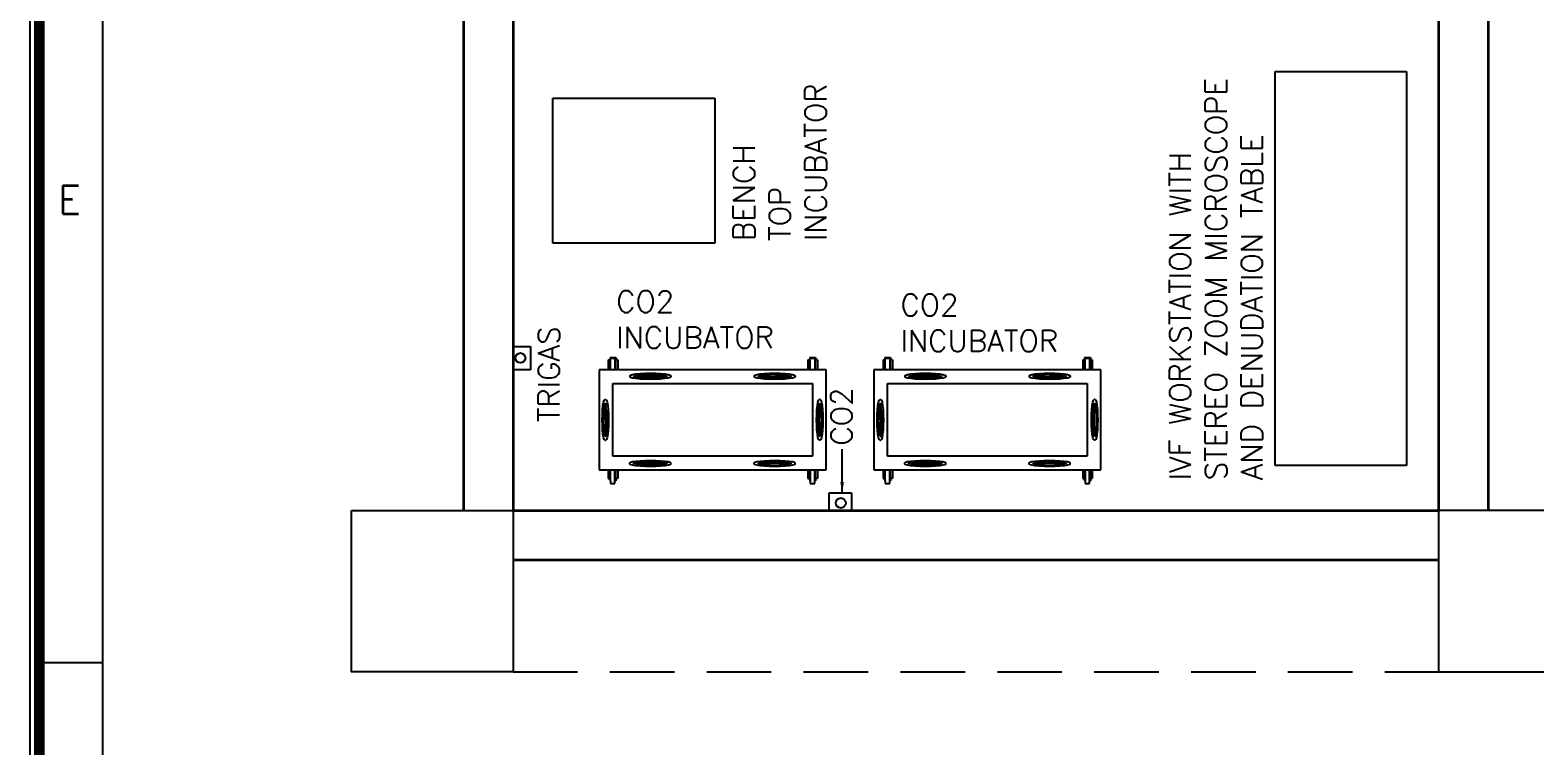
# Model space of a CAD drawing. Extents: x 3485972 to 3601240, y -625657 to -591207.
# Drawn here: x 3485972 to 3492963, y -613114 to -609789 of the extents above; entities that cross this region are included whole.
import ezdxf
from ezdxf.enums import TextEntityAlignment as Align

# ---------------------------------------------------------------- set-up
doc = ezdxf.new("R2010")
doc.units = 0
doc.header["$LTSCALE"] = 6
doc.header["$MEASUREMENT"] = 0
doc.linetypes.add('HIDDEN', pattern=[0.375, 0.25, -0.125])
doc.layers.get('0').update_dxf_attribs({"linetype": 'CONTINUOUS'})
doc.layers.add('AREA', color=193, linetype='CONTINUOUS', plot=False)
for name, color, linetype in [('Chajja', 7, 'CONTINUOUS'), ('COL', 5, 'CONTINUOUS'), ('equipment desc', 211, 'CONTINUOUS'), ('TITLE', 7, 'CONTINUOUS')]:
    doc.layers.add(name, color=color, linetype=linetype)
for name, color, linetype, lineweight in [('medical equipment', 171, 'CONTINUOUS', 25), ('WALL', 8, 'CONTINUOUS', 35), ('WIN', 151, 'CONTINUOUS', 9)]:
    doc.layers.add(name, color=color, linetype=linetype, lineweight=lineweight)
doc.styles.add('ARIAL', font='arial.ttf')
doc.styles.add('ROMANS', font='romans.shx')
doc.styles.get("Standard").update_dxf_attribs({"font": 'SIMPLEX'})
doc.dimstyles.new('TEXT', dxfattribs={"dimscale": 0, "dimtxt": 500, "dimasz": 100, "dimexe": 75, "dimexo": 100, "dimgap": 50, "dimtad": 0, "dimdec": 0, "dimzin": 0, "dimdsep": 46, "dimtxsty": 'ARIAL', "dimblk": 'OBLIQUE', "dimcen": 0.09, "dimdle": 100, "dimclrd": 256, "dimclre": 256, "dimclrt": 6, "dimadec": 0, "dimazin": 0, "dimtfac": 1, "dimtdec": 0, "dimtofl": 0, "dimtmove": 2, "dimatfit": 3, "dimfxl": 1, "dimfrac": 2, "dimtolj": 1, "dimtzin": 0, "dimarcsym": 0})

# ---------------------------------------------------------------- blocks, each defined once
blk = doc.blocks.new('A$C66962185')
at = {"layer": 'TITLE'}
blk.add_line((2.142, -141176.034), (2.142, -140930.66), dxfattribs=at)
at = {"layer": 'TITLE', "color": 0}
blk.add_line((0, -141084.592), (2.142, -141084.592), dxfattribs=at)
at = {"layer": 'TITLE', "color": 7, "const_width": 0.355}
blk.add_lwpolyline([(363, -140928.365), (363, -141178.329), (0, -141178.329), (0, -140928.365)], close=True, dxfattribs=at)
at = {"layer": 'TITLE', "color": 0, "style": 'ROMANS'}
blk.add_text('E', height=0.952, dxfattribs=at).set_placement((1.019, -141068.945), align=Align.MIDDLE)
blk = doc.blocks.new('_Oblique')
at = {"color": 0, "linetype": 'ByBlock', "lineweight": -2}
blk.add_line((-0.5, -0.5), (0.5, 0.5), dxfattribs=at)

msp = doc.modelspace()

# ---------------------------------------------------------------- linework, layer by layer
at = {"layer": 'AREA'}
for points in [[(3485972.3, -591208), (3535959.9, -591207.2), (3535959.9, -625655.9), (3485972.3, -625656.7)], [(3486015.1, -591250.8), (3535917.2, -591249.9), (3535917.2, -625613.1), (3486015.1, -625613.9)]]:
    msp.add_lwpolyline(points, close=True, dxfattribs=at)
at = {"layer": 'Chajja', "linetype": 'HIDDEN', "ltscale": 200}
msp.add_line((3488215.7, -612770), (3510915.7, -612770), dxfattribs=at)
at = {"layer": 'COL'}
for points in [[(3487465.7, -612020), (3488215.7, -612020), (3488215.7, -612770), (3487465.7, -612770)], [(3492515.7, -612770), (3493265.7, -612770), (3493265.7, -612020), (3492515.7, -612020)]]:
    msp.add_lwpolyline(points, close=True, dxfattribs=at)
at = {"layer": 'medical equipment'}
for p, q in [((3491756.7, -609981.2), (3492366.7, -609981.2)), ((3491756.7, -611811.2), (3491756.7, -609981.2)), ((3492366.7, -609981.2), (3492366.7, -611811.2)), ((3488400.5, -610104.5), (3489153, -610104.5)), ((3488400.5, -610779.2), (3488400.5, -610104.5)), ((3489153, -610104.5), (3489153, -610779.2)), ((3489153, -610779.2), (3488400.5, -610779.2)), ((3488657.6, -611321.2), (3488666.5, -611321.2)), ((3488657.6, -611321.2), (3488657.6, -611367.6)), ((3488666.5, -611309.9), (3488693, -611309.9)), ((3488666.5, -611309.9), (3488666.5, -611321.2)), ((3488666.5, -611321.2), (3488666.5, -611367.6)), ((3488689.2, -611314.9), (3488668.1, -611314.9)), ((3488668.1, -611367.6), (3488668.1, -611314.9)), ((3488689.2, -611314.9), (3488689.2, -611367.6)), ((3488693, -611309.9), (3488693, -611321.2)), ((3488701.9, -611321.2), (3488693, -611321.2)), ((3488693, -611367.6), (3488693, -611321.2)), ((3488701.9, -611321.2), (3488701.9, -611367.6)), ((3489585.5, -611321.2), (3489594.4, -611321.2)), ((3489585.5, -611321.2), (3489585.5, -611367.6)), ((3489594.4, -611309.9), (3489620.9, -611309.9)), ((3489594.4, -611309.9), (3489594.4, -611321.2)), ((3489594.4, -611321.2), (3489594.4, -611367.6)), ((3489617.1, -611314.9), (3489596.1, -611314.9)), ((3489596.1, -611367.6), (3489596.1, -611314.9)), ((3489617.1, -611314.9), (3489617.1, -611367.6)), ((3489620.9, -611309.9), (3489620.9, -611321.2)), ((3489629.8, -611321.2), (3489620.9, -611321.2)), ((3489620.9, -611367.6), (3489620.9, -611321.2)), ((3489629.8, -611321.2), (3489629.8, -611367.6)), ((3489934.5, -611321.2), (3489943.3, -611321.2)), ((3489934.5, -611321.2), (3489934.5, -611367.6)), ((3489943.3, -611309.9), (3489969.9, -611309.9)), ((3489943.3, -611309.9), (3489943.3, -611321.2)), ((3489943.3, -611321.2), (3489943.3, -611367.6)), ((3489966.1, -611314.9), (3489945, -611314.9)), ((3489945, -611367.6), (3489945, -611314.9)), ((3489966.1, -611314.9), (3489966.1, -611367.6)), ((3489969.9, -611309.9), (3489969.9, -611321.2)), ((3489978.7, -611321.2), (3489969.9, -611321.2)), ((3489969.9, -611367.6), (3489969.9, -611321.2)), ((3489978.7, -611321.2), (3489978.7, -611367.6)), ((3490862.4, -611321.2), (3490871.2, -611321.2)), ((3490862.4, -611321.2), (3490862.4, -611367.6)), ((3490871.2, -611309.9), (3490897.8, -611309.9)), ((3490871.2, -611309.9), (3490871.2, -611321.2)), ((3490871.2, -611321.2), (3490871.2, -611367.6)), ((3490894, -611314.9), (3490872.9, -611314.9)), ((3490872.9, -611367.6), (3490872.9, -611314.9)), ((3490894, -611314.9), (3490894, -611367.6)), ((3490897.8, -611309.9), (3490897.8, -611321.2)), ((3490906.7, -611321.2), (3490897.8, -611321.2)), ((3490897.8, -611367.6), (3490897.8, -611321.2)), ((3490906.7, -611321.2), (3490906.7, -611367.6)), ((3488615.4, -611367.6), (3488615.4, -611831.6)), ((3488657.6, -611367.6), (3488615.4, -611367.6)), ((3488666.5, -611367.6), (3488657.6, -611367.6)), ((3488668.1, -611367.6), (3488666.5, -611367.6)), ((3488689.2, -611367.6), (3488668.1, -611367.6)), ((3488693, -611367.6), (3488689.2, -611367.6)), ((3488701.9, -611367.6), (3488693, -611367.6)), ((3489585.5, -611367.6), (3488701.9, -611367.6)), ((3488758.6, -611394.3), (3488761.9, -611391.2)), ((3488761.9, -611391.2), (3488771.3, -611388.4)), ((3488771.3, -611388.4), (3488786.4, -611385.9)), ((3488786.4, -611385.9), (3488806.1, -611384)), ((3488814.1, -611391), (3488797.8, -611392.5)), ((3488806.1, -611384), (3488829.1, -611382.8)), ((3488833.2, -611390), (3488814.1, -611391)), ((3488829.1, -611382.8), (3488853.7, -611382.4)), ((3488853.7, -611389.6), (3488833.2, -611390)), ((3488853.7, -611382.4), (3488878.3, -611382.8)), ((3488874.1, -611390), (3488853.7, -611389.6)), ((3488874.1, -611390), (3488893.2, -611391)), ((3488878.3, -611382.8), (3488901.2, -611384)), ((3488893.2, -611391), (3488909.6, -611392.5)), ((3488901.2, -611384), (3488920.9, -611385.9)), ((3488920.9, -611385.9), (3488936, -611388.4)), ((3488936, -611388.4), (3488945.5, -611391.2)), ((3488945.5, -611391.2), (3488948.7, -611394.3)), ((3489336.6, -611394.3), (3489339.8, -611391.2)), ((3489339.8, -611391.2), (3489349.3, -611388.4)), ((3489349.3, -611388.4), (3489364.4, -611385.9)), ((3489364.4, -611385.9), (3489384.1, -611384)), ((3489392.1, -611391), (3489375.7, -611392.5)), ((3489384.1, -611384), (3489407, -611382.8)), ((3489411.2, -611390), (3489392.1, -611391)), ((3489407, -611382.8), (3489431.6, -611382.4)), ((3489431.6, -611389.6), (3489411.2, -611390)), ((3489431.6, -611382.4), (3489456.2, -611382.8)), ((3489452.1, -611390), (3489431.6, -611389.6)), ((3489471.2, -611391), (3489452.1, -611390)), ((3489456.2, -611382.8), (3489479.2, -611384)), ((3489487.5, -611392.5), (3489471.2, -611391)), ((3489479.2, -611384), (3489498.9, -611385.9)), ((3489498.9, -611385.9), (3489514, -611388.4)), ((3489514, -611388.4), (3489523.4, -611391.2)), ((3489523.4, -611391.2), (3489526.7, -611394.3)), ((3489594.4, -611367.6), (3489585.5, -611367.6)), ((3489596.1, -611367.6), (3489594.4, -611367.6)), ((3489617.1, -611367.6), (3489596.1, -611367.6)), ((3489620.9, -611367.6), (3489617.1, -611367.6)), ((3489629.8, -611367.6), (3489620.9, -611367.6)), ((3489669.9, -611367.6), (3489629.8, -611367.6)), ((3489669.9, -611831.6), (3489669.9, -611367.6)), ((3489892.3, -611367.6), (3489892.3, -611831.6)), ((3489934.5, -611367.6), (3489892.3, -611367.6)), ((3489943.3, -611367.6), (3489934.5, -611367.6)), ((3489945, -611367.6), (3489943.3, -611367.6)), ((3489966.1, -611367.6), (3489945, -611367.6)), ((3489969.9, -611367.6), (3489966.1, -611367.6)), ((3489978.7, -611367.6), (3489969.9, -611367.6)), ((3490862.4, -611367.6), (3489978.7, -611367.6)), ((3490035.5, -611394.3), (3490038.7, -611391.2)), ((3490038.7, -611391.2), (3490048.2, -611388.4)), ((3490048.2, -611388.4), (3490063.3, -611385.9)), ((3490063.3, -611385.9), (3490083, -611384)), ((3490091, -611391), (3490074.6, -611392.5)), ((3490083, -611384), (3490105.9, -611382.8)), ((3490110.1, -611390), (3490091, -611391)), ((3490105.9, -611382.8), (3490130.5, -611382.4)), ((3490130.5, -611389.6), (3490110.1, -611390)), ((3490130.5, -611382.4), (3490155.2, -611382.8)), ((3490151, -611390), (3490130.5, -611389.6)), ((3490151, -611390), (3490170.1, -611391)), ((3490155.2, -611382.8), (3490178.1, -611384)), ((3490170.1, -611391), (3490186.5, -611392.5)), ((3490178.1, -611384), (3490197.8, -611385.9)), ((3490197.8, -611385.9), (3490212.9, -611388.4)), ((3490212.9, -611388.4), (3490222.3, -611391.2)), ((3490222.3, -611391.2), (3490225.6, -611394.3)), ((3490613.4, -611394.3), (3490616.7, -611391.2)), ((3490616.7, -611391.2), (3490626.1, -611388.4)), ((3490626.1, -611388.4), (3490641.2, -611385.9)), ((3490641.2, -611385.9), (3490660.9, -611384)), ((3490668.9, -611391), (3490652.6, -611392.5)), ((3490660.9, -611384), (3490683.9, -611382.8)), ((3490688, -611390), (3490668.9, -611391)), ((3490683.9, -611382.8), (3490708.5, -611382.4)), ((3490708.5, -611389.6), (3490688, -611390)), ((3490708.5, -611382.4), (3490733.1, -611382.8)), ((3490728.9, -611390), (3490708.5, -611389.6)), ((3490748, -611391), (3490728.9, -611390)), ((3490733.1, -611382.8), (3490756, -611384)), ((3490764.4, -611392.5), (3490748, -611391)), ((3490756, -611384), (3490775.7, -611385.9)), ((3490775.7, -611385.9), (3490790.8, -611388.4)), ((3490790.8, -611388.4), (3490800.3, -611391.2)), ((3490800.3, -611391.2), (3490803.5, -611394.3)), ((3490871.2, -611367.6), (3490862.4, -611367.6)), ((3490872.9, -611367.6), (3490871.2, -611367.6)), ((3490894, -611367.6), (3490872.9, -611367.6)), ((3490897.8, -611367.6), (3490894, -611367.6)), ((3490906.7, -611367.6), (3490897.8, -611367.6)), ((3490946.7, -611367.6), (3490906.7, -611367.6)), ((3490946.7, -611831.6), (3490946.7, -611367.6)), ((3488678.7, -611768.3), (3488678.7, -611430.9)), ((3488678.7, -611430.9), (3489606.6, -611430.9)), ((3488758.6, -611394.3), (3488758.6, -611399.5)), ((3488761.9, -611402.6), (3488758.6, -611399.5)), ((3488771.3, -611405.5), (3488761.9, -611402.6)), ((3488786.4, -611407.9), (3488771.3, -611405.5)), ((3488777.3, -611397), (3488774.6, -611399.5)), ((3488777.3, -611397), (3488777.5, -611396.9)), ((3488777.5, -611396.9), (3488785.2, -611394.6)), ((3488777.5, -611396.9), (3488785.2, -611399.2)), ((3488785.2, -611394.6), (3488787, -611394.3)), ((3488797.8, -611401.3), (3488785.2, -611399.2)), ((3488806.1, -611409.8), (3488786.4, -611407.9)), ((3488787, -611394.3), (3488797.8, -611392.5)), ((3488797.8, -611396.1), (3488787, -611394.3)), ((3488814.1, -611397.6), (3488797.8, -611396.1)), ((3488814.1, -611402.9), (3488797.8, -611401.3)), ((3488829.1, -611411), (3488806.1, -611409.8)), ((3488833.2, -611398.6), (3488814.1, -611397.6)), ((3488833.2, -611403.8), (3488814.1, -611402.9)), ((3488853.7, -611411.4), (3488829.1, -611411)), ((3488853.7, -611399), (3488833.2, -611398.6)), ((3488853.7, -611404.2), (3488833.2, -611403.8)), ((3488874.1, -611398.6), (3488853.7, -611399)), ((3488874.1, -611403.8), (3488853.7, -611404.2)), ((3488878.3, -611411), (3488853.7, -611411.4)), ((3488893.2, -611397.6), (3488874.1, -611398.6)), ((3488893.2, -611402.9), (3488874.1, -611403.8)), ((3488901.2, -611409.8), (3488878.3, -611411)), ((3488909.6, -611396.1), (3488893.2, -611397.6)), ((3488909.6, -611401.3), (3488893.2, -611402.9)), ((3488920.9, -611407.9), (3488901.2, -611409.8)), ((3488920.4, -611394.3), (3488909.6, -611392.5)), ((3488909.6, -611396.1), (3488920.4, -611394.3)), ((3488909.6, -611401.3), (3488922.2, -611399.2)), ((3488922.2, -611394.6), (3488920.4, -611394.3)), ((3488936, -611405.5), (3488920.9, -611407.9)), ((3488922.2, -611394.6), (3488929.9, -611396.9)), ((3488922.2, -611399.2), (3488929.9, -611396.9)), ((3488929.9, -611396.9), (3488930.1, -611397)), ((3488932.8, -611399.5), (3488930.1, -611397)), ((3488945.5, -611402.6), (3488936, -611405.5)), ((3488948.7, -611399.5), (3488945.5, -611402.6)), ((3488948.7, -611394.3), (3488948.7, -611399.5)), ((3489336.6, -611394.3), (3489336.6, -611399.5)), ((3489339.8, -611402.6), (3489336.6, -611399.5)), ((3489349.3, -611405.5), (3489339.8, -611402.6)), ((3489364.4, -611407.9), (3489349.3, -611405.5)), ((3489355.2, -611397), (3489352.5, -611399.5)), ((3489355.4, -611396.9), (3489355.2, -611397)), ((3489363.1, -611394.6), (3489355.4, -611396.9)), ((3489363.1, -611399.2), (3489355.4, -611396.9)), ((3489364.9, -611394.3), (3489363.1, -611394.6)), ((3489363.1, -611399.2), (3489375.7, -611401.3)), ((3489384.1, -611409.8), (3489364.4, -611407.9)), ((3489375.7, -611392.5), (3489364.9, -611394.3)), ((3489364.9, -611394.3), (3489375.7, -611396.1)), ((3489375.7, -611396.1), (3489392.1, -611397.6)), ((3489375.7, -611401.3), (3489392.1, -611402.9)), ((3489407, -611411), (3489384.1, -611409.8)), ((3489392.1, -611397.6), (3489411.2, -611398.6)), ((3489392.1, -611402.9), (3489411.2, -611403.8)), ((3489431.6, -611411.4), (3489407, -611411)), ((3489411.2, -611398.6), (3489431.6, -611399)), ((3489411.2, -611403.8), (3489431.6, -611404.2)), ((3489452.1, -611398.6), (3489431.6, -611399)), ((3489452.1, -611403.8), (3489431.6, -611404.2)), ((3489456.2, -611411), (3489431.6, -611411.4)), ((3489471.2, -611397.6), (3489452.1, -611398.6)), ((3489471.2, -611402.9), (3489452.1, -611403.8)), ((3489479.2, -611409.8), (3489456.2, -611411)), ((3489471.2, -611397.6), (3489487.5, -611396.1)), ((3489471.2, -611402.9), (3489487.5, -611401.3)), ((3489498.9, -611407.9), (3489479.2, -611409.8)), ((3489487.5, -611392.5), (3489498.3, -611394.3)), ((3489498.3, -611394.3), (3489487.5, -611396.1)), ((3489500.1, -611399.2), (3489487.5, -611401.3)), ((3489498.3, -611394.3), (3489500.1, -611394.6)), ((3489514, -611405.5), (3489498.9, -611407.9)), ((3489500.1, -611394.6), (3489507.8, -611396.9)), ((3489500.1, -611399.2), (3489507.8, -611396.9)), ((3489507.8, -611396.9), (3489508, -611397)), ((3489510.7, -611399.5), (3489508, -611397)), ((3489523.4, -611402.6), (3489514, -611405.5)), ((3489526.7, -611399.5), (3489523.4, -611402.6)), ((3489526.7, -611394.3), (3489526.7, -611399.5)), ((3489606.6, -611430.9), (3489606.6, -611768.3)), ((3489955.5, -611768.3), (3489955.5, -611430.9)), ((3489955.5, -611430.9), (3490883.5, -611430.9)), ((3490035.5, -611394.3), (3490035.5, -611399.5)), ((3490038.7, -611402.6), (3490035.5, -611399.5)), ((3490048.2, -611405.5), (3490038.7, -611402.6)), ((3490063.3, -611407.9), (3490048.2, -611405.5)), ((3490054.1, -611397), (3490051.4, -611399.5)), ((3490054.1, -611397), (3490054.3, -611396.9)), ((3490054.3, -611396.9), (3490062, -611394.6)), ((3490054.3, -611396.9), (3490062, -611399.2)), ((3490062, -611394.6), (3490063.8, -611394.3)), ((3490074.6, -611401.3), (3490062, -611399.2)), ((3490083, -611409.8), (3490063.3, -611407.9)), ((3490063.8, -611394.3), (3490074.6, -611392.5)), ((3490074.6, -611396.1), (3490063.8, -611394.3)), ((3490091, -611397.6), (3490074.6, -611396.1)), ((3490091, -611402.9), (3490074.6, -611401.3)), ((3490105.9, -611411), (3490083, -611409.8)), ((3490110.1, -611398.6), (3490091, -611397.6)), ((3490110.1, -611403.8), (3490091, -611402.9)), ((3490130.5, -611411.4), (3490105.9, -611411)), ((3490130.5, -611399), (3490110.1, -611398.6)), ((3490130.5, -611404.2), (3490110.1, -611403.8)), ((3490151, -611398.6), (3490130.5, -611399)), ((3490151, -611403.8), (3490130.5, -611404.2)), ((3490155.2, -611411), (3490130.5, -611411.4)), ((3490170.1, -611397.6), (3490151, -611398.6)), ((3490170.1, -611402.9), (3490151, -611403.8)), ((3490178.1, -611409.8), (3490155.2, -611411)), ((3490186.5, -611396.1), (3490170.1, -611397.6)), ((3490186.5, -611401.3), (3490170.1, -611402.9)), ((3490197.8, -611407.9), (3490178.1, -611409.8)), ((3490197.2, -611394.3), (3490186.5, -611392.5)), ((3490186.5, -611396.1), (3490197.2, -611394.3)), ((3490186.5, -611401.3), (3490199, -611399.2)), ((3490199, -611394.6), (3490197.2, -611394.3)), ((3490212.9, -611405.5), (3490197.8, -611407.9)), ((3490199, -611394.6), (3490206.7, -611396.9)), ((3490199, -611399.2), (3490206.7, -611396.9)), ((3490206.7, -611396.9), (3490206.9, -611397)), ((3490209.6, -611399.5), (3490206.9, -611397)), ((3490222.3, -611402.6), (3490212.9, -611405.5)), ((3490225.6, -611399.5), (3490222.3, -611402.6)), ((3490225.6, -611394.3), (3490225.6, -611399.5)), ((3490613.4, -611394.3), (3490613.4, -611399.5)), ((3490616.7, -611402.6), (3490613.4, -611399.5)), ((3490626.1, -611405.5), (3490616.7, -611402.6)), ((3490641.2, -611407.9), (3490626.1, -611405.5)), ((3490632.1, -611397), (3490629.4, -611399.5)), ((3490632.3, -611396.9), (3490632.1, -611397)), ((3490640, -611394.6), (3490632.3, -611396.9)), ((3490640, -611399.2), (3490632.3, -611396.9)), ((3490641.8, -611394.3), (3490640, -611394.6)), ((3490640, -611399.2), (3490652.6, -611401.3)), ((3490660.9, -611409.8), (3490641.2, -611407.9)), ((3490652.6, -611392.5), (3490641.8, -611394.3)), ((3490641.8, -611394.3), (3490652.6, -611396.1)), ((3490652.6, -611396.1), (3490668.9, -611397.6)), ((3490652.6, -611401.3), (3490668.9, -611402.9)), ((3490683.9, -611411), (3490660.9, -611409.8)), ((3490668.9, -611397.6), (3490688, -611398.6)), ((3490668.9, -611402.9), (3490688, -611403.8)), ((3490708.5, -611411.4), (3490683.9, -611411)), ((3490688, -611398.6), (3490708.5, -611399)), ((3490688, -611403.8), (3490708.5, -611404.2)), ((3490728.9, -611398.6), (3490708.5, -611399)), ((3490728.9, -611403.8), (3490708.5, -611404.2)), ((3490733.1, -611411), (3490708.5, -611411.4)), ((3490748, -611397.6), (3490728.9, -611398.6)), ((3490748, -611402.9), (3490728.9, -611403.8)), ((3490756, -611409.8), (3490733.1, -611411)), ((3490748, -611397.6), (3490764.4, -611396.1)), ((3490748, -611402.9), (3490764.4, -611401.3)), ((3490775.7, -611407.9), (3490756, -611409.8)), ((3490764.4, -611392.5), (3490775.2, -611394.3)), ((3490775.2, -611394.3), (3490764.4, -611396.1)), ((3490777, -611399.2), (3490764.4, -611401.3)), ((3490775.2, -611394.3), (3490777, -611394.6)), ((3490790.8, -611405.5), (3490775.7, -611407.9)), ((3490777, -611394.6), (3490784.7, -611396.9)), ((3490777, -611399.2), (3490784.7, -611396.9)), ((3490784.7, -611396.9), (3490784.9, -611397)), ((3490787.6, -611399.5), (3490784.9, -611397)), ((3490800.3, -611402.6), (3490790.8, -611405.5)), ((3490803.5, -611399.5), (3490800.3, -611402.6)), ((3490803.5, -611394.3), (3490803.5, -611399.5)), ((3490883.5, -611430.9), (3490883.5, -611768.3)), ((3488633.7, -611532.3), (3488636.2, -611517.3)), ((3488636.2, -611517.3), (3488639, -611507.8)), ((3488639, -611507.8), (3488642.1, -611504.6)), ((3488642.1, -611504.6), (3488647.3, -611504.6)), ((3488642.1, -611532.9), (3488642.4, -611531.1)), ((3488642.4, -611531.1), (3488644.7, -611523.4)), ((3488644.7, -611523.4), (3488644.8, -611523.2)), ((3488644.7, -611523.4), (3488647.1, -611531.1)), ((3488644.8, -611523.2), (3488647.3, -611520.5)), ((3488649.1, -611543.7), (3488647.1, -611531.1)), ((3488647.3, -611504.6), (3488650.4, -611507.8)), ((3488650.4, -611507.8), (3488653.3, -611517.3)), ((3488653.3, -611517.3), (3488655.7, -611532.3)), ((3489629.6, -611532.3), (3489632, -611517.3)), ((3489632, -611517.3), (3489634.9, -611507.8)), ((3489634.9, -611507.8), (3489638, -611504.6)), ((3489636.2, -611543.7), (3489638.2, -611531.1)), ((3489643.2, -611504.6), (3489638, -611504.6)), ((3489638, -611520.5), (3489640.5, -611523.2)), ((3489638.2, -611531.1), (3489640.6, -611523.4)), ((3489640.5, -611523.2), (3489640.6, -611523.4)), ((3489640.6, -611523.4), (3489642.9, -611531.1)), ((3489642.9, -611531.1), (3489643.2, -611532.9)), ((3489643.2, -611504.6), (3489646.2, -611507.8)), ((3489646.2, -611507.8), (3489649.1, -611517.3)), ((3489649.1, -611517.3), (3489651.6, -611532.3)), ((3489910.6, -611532.3), (3489913, -611517.3)), ((3489913, -611517.3), (3489915.9, -611507.8)), ((3489915.9, -611507.8), (3489919, -611504.6)), ((3489919, -611504.6), (3489924.2, -611504.6)), ((3489919, -611532.9), (3489919.3, -611531.1)), ((3489919.3, -611531.1), (3489921.6, -611523.4)), ((3489921.6, -611523.2), (3489924.2, -611520.5)), ((3489921.6, -611523.4), (3489921.6, -611523.2)), ((3489921.6, -611523.4), (3489923.9, -611531.1)), ((3489926, -611543.7), (3489923.9, -611531.1)), ((3489924.2, -611504.6), (3489927.3, -611507.8)), ((3489927.3, -611507.8), (3489930.1, -611517.3)), ((3489930.1, -611517.3), (3489932.6, -611532.3)), ((3490906.4, -611532.3), (3490908.9, -611517.3)), ((3490908.9, -611517.3), (3490911.7, -611507.8)), ((3490911.7, -611507.8), (3490914.8, -611504.6)), ((3490913, -611543.7), (3490915.1, -611531.1)), ((3490920, -611504.6), (3490914.8, -611504.6)), ((3490914.8, -611520.5), (3490917.4, -611523.2)), ((3490915.1, -611531.1), (3490917.4, -611523.4)), ((3490917.4, -611523.2), (3490917.4, -611523.4)), ((3490917.4, -611523.4), (3490919.7, -611531.1)), ((3490919.7, -611531.1), (3490920, -611532.9)), ((3490920, -611504.6), (3490923.1, -611507.8)), ((3490923.1, -611507.8), (3490926, -611517.3)), ((3490926, -611517.3), (3490928.4, -611532.3)), ((3488630.3, -611599.6), (3488630.7, -611575)), ((3488630.7, -611624.2), (3488630.3, -611599.6)), ((3488630.7, -611575), (3488631.8, -611552)), ((3488631.8, -611552), (3488633.7, -611532.3)), ((3488637.8, -611579.1), (3488637.5, -611599.6)), ((3488637.8, -611620.1), (3488637.5, -611599.6)), ((3488638.8, -611560), (3488637.8, -611579.1)), ((3488638.8, -611560), (3488640.4, -611543.7)), ((3488640.4, -611543.7), (3488642.1, -611532.9)), ((3488643.9, -611543.7), (3488642.1, -611532.9)), ((3488645.4, -611560), (3488643.9, -611543.7)), ((3488645.4, -611560), (3488646.4, -611579.1)), ((3488646.4, -611579.1), (3488646.8, -611599.6)), ((3488646.8, -611599.6), (3488646.4, -611620.1)), ((3488650.7, -611560), (3488649.1, -611543.7)), ((3488650.7, -611560), (3488651.7, -611579.1)), ((3488651.7, -611579.1), (3488652, -611599.6)), ((3488652, -611599.6), (3488651.7, -611620.1)), ((3488655.7, -611532.3), (3488657.6, -611552)), ((3488657.6, -611552), (3488658.8, -611575)), ((3488658.8, -611575), (3488659.2, -611599.6)), ((3488659.2, -611599.6), (3488658.8, -611624.2)), ((3489626.1, -611599.6), (3489626.5, -611575)), ((3489626.5, -611624.2), (3489626.1, -611599.6)), ((3489626.5, -611575), (3489627.7, -611552)), ((3489627.7, -611552), (3489629.6, -611532.3)), ((3489633.3, -611599.6), (3489633.6, -611579.1)), ((3489633.6, -611620.1), (3489633.3, -611599.6)), ((3489633.6, -611579.1), (3489634.6, -611560)), ((3489634.6, -611560), (3489636.2, -611543.7)), ((3489638.5, -611599.6), (3489638.9, -611579.1)), ((3489638.9, -611620.1), (3489638.5, -611599.6)), ((3489638.9, -611579.1), (3489639.9, -611560)), ((3489639.9, -611560), (3489641.4, -611543.7)), ((3489641.4, -611543.7), (3489643.2, -611532.9)), ((3489643.2, -611532.9), (3489644.9, -611543.7)), ((3489644.9, -611543.7), (3489646.5, -611560)), ((3489646.5, -611560), (3489647.5, -611579.1)), ((3489647.5, -611579.1), (3489647.8, -611599.6)), ((3489647.8, -611599.6), (3489647.5, -611620.1)), ((3489651.6, -611532.3), (3489653.5, -611552)), ((3489653.5, -611552), (3489654.6, -611575)), ((3489654.6, -611575), (3489655, -611599.6)), ((3489655, -611599.6), (3489654.6, -611624.2)), ((3489907.1, -611599.6), (3489907.5, -611575)), ((3489907.5, -611624.2), (3489907.1, -611599.6)), ((3489907.5, -611575), (3489908.7, -611552)), ((3489908.7, -611552), (3489910.6, -611532.3)), ((3489914.7, -611579.1), (3489914.3, -611599.6)), ((3489914.7, -611620.1), (3489914.3, -611599.6)), ((3489915.6, -611560), (3489914.7, -611579.1)), ((3489915.6, -611560), (3489917.2, -611543.7)), ((3489917.2, -611543.7), (3489919, -611532.9)), ((3489920.7, -611543.7), (3489919, -611532.9)), ((3489922.3, -611560), (3489920.7, -611543.7)), ((3489922.3, -611560), (3489923.3, -611579.1)), ((3489923.3, -611579.1), (3489923.6, -611599.6)), ((3489923.6, -611599.6), (3489923.3, -611620.1)), ((3489927.5, -611560), (3489926, -611543.7)), ((3489927.5, -611560), (3489928.5, -611579.1)), ((3489928.5, -611579.1), (3489928.9, -611599.6)), ((3489928.9, -611599.6), (3489928.5, -611620.1)), ((3489932.6, -611532.3), (3489934.5, -611552)), ((3489934.5, -611552), (3489935.7, -611575)), ((3489935.7, -611575), (3489936.1, -611599.6)), ((3489936.1, -611599.6), (3489935.7, -611624.2)), ((3490902.9, -611599.6), (3490903.3, -611575)), ((3490903.3, -611624.2), (3490902.9, -611599.6)), ((3490903.3, -611575), (3490904.5, -611552)), ((3490904.5, -611552), (3490906.4, -611532.3)), ((3490910.2, -611599.6), (3490910.5, -611579.1)), ((3490910.5, -611620.1), (3490910.2, -611599.6)), ((3490910.5, -611579.1), (3490911.5, -611560)), ((3490911.5, -611560), (3490913, -611543.7)), ((3490915.4, -611599.6), (3490915.7, -611579.1)), ((3490915.7, -611620.1), (3490915.4, -611599.6)), ((3490915.7, -611579.1), (3490916.7, -611560)), ((3490916.7, -611560), (3490918.3, -611543.7)), ((3490918.3, -611543.7), (3490920, -611532.9)), ((3490920, -611532.9), (3490921.8, -611543.7)), ((3490921.8, -611543.7), (3490923.4, -611560)), ((3490923.4, -611560), (3490924.4, -611579.1)), ((3490924.4, -611579.1), (3490924.7, -611599.6)), ((3490924.7, -611599.6), (3490924.4, -611620.1)), ((3490928.4, -611532.3), (3490930.3, -611552)), ((3490930.3, -611552), (3490931.5, -611575)), ((3490931.5, -611575), (3490931.9, -611599.6)), ((3490931.9, -611599.6), (3490931.5, -611624.2)), ((3488631.8, -611647.2), (3488630.7, -611624.2)), ((3488633.7, -611666.8), (3488631.8, -611647.2)), ((3488636.2, -611681.9), (3488633.7, -611666.8)), ((3488637.8, -611620.1), (3488638.8, -611639.1)), ((3488640.4, -611655.5), (3488638.8, -611639.1)), ((3488642.1, -611666.3), (3488640.4, -611655.5)), ((3488643.9, -611655.5), (3488642.1, -611666.3)), ((3488642.4, -611668.1), (3488642.1, -611666.3)), ((3488644.7, -611675.8), (3488642.4, -611668.1)), ((3488645.4, -611639.1), (3488643.9, -611655.5)), ((3488644.7, -611675.8), (3488647.1, -611668.1)), ((3488646.4, -611620.1), (3488645.4, -611639.1)), ((3488649.1, -611655.5), (3488647.1, -611668.1)), ((3488650.7, -611639.1), (3488649.1, -611655.5)), ((3488651.7, -611620.1), (3488650.7, -611639.1)), ((3488655.7, -611666.8), (3488653.3, -611681.9)), ((3488657.6, -611647.2), (3488655.7, -611666.8)), ((3488658.8, -611624.2), (3488657.6, -611647.2)), ((3489627.7, -611647.2), (3489626.5, -611624.2)), ((3489629.6, -611666.8), (3489627.7, -611647.2)), ((3489632, -611681.9), (3489629.6, -611666.8)), ((3489634.6, -611639.1), (3489633.6, -611620.1)), ((3489636.2, -611655.5), (3489634.6, -611639.1)), ((3489638.2, -611668.1), (3489636.2, -611655.5)), ((3489640.6, -611675.8), (3489638.2, -611668.1)), ((3489639.9, -611639.1), (3489638.9, -611620.1)), ((3489641.4, -611655.5), (3489639.9, -611639.1)), ((3489642.9, -611668.1), (3489640.6, -611675.8)), ((3489643.2, -611666.3), (3489641.4, -611655.5)), ((3489643.2, -611666.3), (3489642.9, -611668.1)), ((3489644.9, -611655.5), (3489643.2, -611666.3)), ((3489646.5, -611639.1), (3489644.9, -611655.5)), ((3489647.5, -611620.1), (3489646.5, -611639.1)), ((3489651.6, -611666.8), (3489649.1, -611681.9)), ((3489653.5, -611647.2), (3489651.6, -611666.8)), ((3489654.6, -611624.2), (3489653.5, -611647.2)), ((3489908.7, -611647.2), (3489907.5, -611624.2)), ((3489910.6, -611666.8), (3489908.7, -611647.2)), ((3489913, -611681.9), (3489910.6, -611666.8)), ((3489914.7, -611620.1), (3489915.6, -611639.1)), ((3489917.2, -611655.5), (3489915.6, -611639.1)), ((3489919, -611666.3), (3489917.2, -611655.5)), ((3489920.7, -611655.5), (3489919, -611666.3)), ((3489919.3, -611668.1), (3489919, -611666.3)), ((3489921.6, -611675.8), (3489919.3, -611668.1)), ((3489922.3, -611639.1), (3489920.7, -611655.5)), ((3489921.6, -611675.8), (3489923.9, -611668.1)), ((3489923.3, -611620.1), (3489922.3, -611639.1)), ((3489926, -611655.5), (3489923.9, -611668.1)), ((3489927.5, -611639.1), (3489926, -611655.5)), ((3489928.5, -611620.1), (3489927.5, -611639.1)), ((3489932.6, -611666.8), (3489930.1, -611681.9)), ((3489934.5, -611647.2), (3489932.6, -611666.8)), ((3489935.7, -611624.2), (3489934.5, -611647.2)), ((3490904.5, -611647.2), (3490903.3, -611624.2)), ((3490906.4, -611666.8), (3490904.5, -611647.2)), ((3490908.9, -611681.9), (3490906.4, -611666.8)), ((3490911.5, -611639.1), (3490910.5, -611620.1)), ((3490913, -611655.5), (3490911.5, -611639.1)), ((3490915.1, -611668.1), (3490913, -611655.5)), ((3490917.4, -611675.8), (3490915.1, -611668.1)), ((3490916.7, -611639.1), (3490915.7, -611620.1)), ((3490918.3, -611655.5), (3490916.7, -611639.1)), ((3490919.7, -611668.1), (3490917.4, -611675.8)), ((3490920, -611666.3), (3490918.3, -611655.5)), ((3490920, -611666.3), (3490919.7, -611668.1)), ((3490921.8, -611655.5), (3490920, -611666.3)), ((3490923.4, -611639.1), (3490921.8, -611655.5)), ((3490924.4, -611620.1), (3490923.4, -611639.1)), ((3490928.4, -611666.8), (3490926, -611681.9)), ((3490930.3, -611647.2), (3490928.4, -611666.8)), ((3490931.5, -611624.2), (3490930.3, -611647.2)), ((3488639, -611691.4), (3488636.2, -611681.9)), ((3488642.1, -611694.6), (3488639, -611691.4)), ((3488642.1, -611694.6), (3488647.3, -611694.6)), ((3488644.8, -611676), (3488644.7, -611675.8)), ((3488644.8, -611676), (3488647.3, -611678.7)), ((3488650.4, -611691.4), (3488647.3, -611694.6)), ((3488653.3, -611681.9), (3488650.4, -611691.4)), ((3489634.9, -611691.4), (3489632, -611681.9)), ((3489638, -611694.6), (3489634.9, -611691.4)), ((3489640.5, -611676), (3489638, -611678.7)), ((3489643.2, -611694.6), (3489638, -611694.6)), ((3489640.6, -611675.8), (3489640.5, -611676)), ((3489646.2, -611691.4), (3489643.2, -611694.6)), ((3489649.1, -611681.9), (3489646.2, -611691.4)), ((3489915.9, -611691.4), (3489913, -611681.9)), ((3489919, -611694.6), (3489915.9, -611691.4)), ((3489919, -611694.6), (3489924.2, -611694.6)), ((3489921.6, -611676), (3489921.6, -611675.8)), ((3489921.6, -611676), (3489924.2, -611678.7)), ((3489927.3, -611691.4), (3489924.2, -611694.6)), ((3489930.1, -611681.9), (3489927.3, -611691.4)), ((3490911.7, -611691.4), (3490908.9, -611681.9)), ((3490914.8, -611694.6), (3490911.7, -611691.4)), ((3490917.4, -611676), (3490914.8, -611678.7)), ((3490920, -611694.6), (3490914.8, -611694.6)), ((3490917.4, -611675.8), (3490917.4, -611676)), ((3490923.1, -611691.4), (3490920, -611694.6)), ((3490926, -611681.9), (3490923.1, -611691.4)), ((3489606.6, -611768.3), (3488678.7, -611768.3)), ((3488758.6, -611799.6), (3488761.9, -611796.6)), ((3488758.6, -611804.9), (3488758.6, -611799.6)), ((3488761.9, -611807.9), (3488758.6, -611804.9)), ((3488761.9, -611796.6), (3488771.3, -611793.7)), ((3488771.3, -611810.8), (3488761.9, -611807.9)), ((3488771.3, -611793.7), (3488786.4, -611791.3)), ((3488786.4, -611813.3), (3488771.3, -611810.8)), ((3488777.3, -611802.2), (3488774.6, -611799.6)), ((3488777.5, -611802.3), (3488777.3, -611802.2)), ((3488785.2, -611799.9), (3488777.5, -611802.3)), ((3488785.2, -611804.6), (3488777.5, -611802.3)), ((3488785.2, -611799.9), (3488797.8, -611797.9)), ((3488787, -611804.9), (3488785.2, -611804.6)), ((3488786.4, -611791.3), (3488806.1, -611789.4)), ((3488787, -611804.9), (3488797.8, -611803.1)), ((3488797.8, -611806.6), (3488787, -611804.9)), ((3488797.8, -611797.9), (3488814.1, -611796.3)), ((3488797.8, -611803.1), (3488814.1, -611801.5)), ((3488797.8, -611806.6), (3488814.1, -611808.2)), ((3488806.1, -611789.4), (3488829.1, -611788.2)), ((3488814.1, -611796.3), (3488833.2, -611795.3)), ((3488814.1, -611801.5), (3488833.2, -611800.6)), ((3488833.2, -611809.2), (3488814.1, -611808.2)), ((3488829.1, -611788.2), (3488853.7, -611787.8)), ((3488833.2, -611795.3), (3488853.7, -611795)), ((3488833.2, -611800.6), (3488853.7, -611800.2)), ((3488833.2, -611809.2), (3488853.7, -611809.5)), ((3488853.7, -611787.8), (3488878.3, -611788.2)), ((3488874.1, -611795.3), (3488853.7, -611795)), ((3488874.1, -611800.6), (3488853.7, -611800.2)), ((3488874.1, -611809.2), (3488853.7, -611809.5)), ((3488893.2, -611796.3), (3488874.1, -611795.3)), ((3488893.2, -611801.5), (3488874.1, -611800.6)), ((3488893.2, -611808.2), (3488874.1, -611809.2)), ((3488878.3, -611788.2), (3488901.2, -611789.4)), ((3488909.6, -611797.9), (3488893.2, -611796.3)), ((3488909.6, -611803.1), (3488893.2, -611801.5)), ((3488893.2, -611808.2), (3488909.6, -611806.6)), ((3488901.2, -611789.4), (3488920.9, -611791.3)), ((3488909.6, -611797.9), (3488922.2, -611799.9)), ((3488909.6, -611803.1), (3488920.4, -611804.9)), ((3488909.6, -611806.6), (3488920.4, -611804.9)), ((3488920.4, -611804.9), (3488922.2, -611804.6)), ((3488920.9, -611791.3), (3488936, -611793.7)), ((3488936, -611810.8), (3488920.9, -611813.3)), ((3488922.2, -611799.9), (3488929.9, -611802.3)), ((3488922.2, -611804.6), (3488929.9, -611802.3)), ((3488929.9, -611802.3), (3488930.1, -611802.2)), ((3488932.8, -611799.6), (3488930.1, -611802.2)), ((3488936, -611793.7), (3488945.5, -611796.6)), ((3488945.5, -611807.9), (3488936, -611810.8)), ((3488945.5, -611796.6), (3488948.7, -611799.6)), ((3488948.7, -611804.9), (3488945.5, -611807.9)), ((3488948.7, -611804.9), (3488948.7, -611799.6)), ((3489336.6, -611799.6), (3489339.8, -611796.6)), ((3489336.6, -611804.9), (3489336.6, -611799.6)), ((3489339.8, -611807.9), (3489336.6, -611804.9)), ((3489339.8, -611796.6), (3489349.3, -611793.7)), ((3489349.3, -611810.8), (3489339.8, -611807.9)), ((3489349.3, -611793.7), (3489364.4, -611791.3)), ((3489364.4, -611813.3), (3489349.3, -611810.8)), ((3489352.5, -611799.6), (3489355.2, -611802.2)), ((3489355.2, -611802.2), (3489355.4, -611802.3)), ((3489355.4, -611802.3), (3489363.1, -611799.9)), ((3489355.4, -611802.3), (3489363.1, -611804.6)), ((3489375.7, -611797.9), (3489363.1, -611799.9)), ((3489363.1, -611804.6), (3489364.9, -611804.9)), ((3489364.4, -611791.3), (3489384.1, -611789.4)), ((3489375.7, -611803.1), (3489364.9, -611804.9)), ((3489364.9, -611804.9), (3489375.7, -611806.6)), ((3489392.1, -611796.3), (3489375.7, -611797.9)), ((3489392.1, -611801.5), (3489375.7, -611803.1)), ((3489375.7, -611806.6), (3489392.1, -611808.2)), ((3489384.1, -611789.4), (3489407, -611788.2)), ((3489411.2, -611795.3), (3489392.1, -611796.3)), ((3489411.2, -611800.6), (3489392.1, -611801.5)), ((3489392.1, -611808.2), (3489411.2, -611809.2)), ((3489407, -611788.2), (3489431.6, -611787.8)), ((3489431.6, -611795), (3489411.2, -611795.3)), ((3489431.6, -611800.2), (3489411.2, -611800.6)), ((3489411.2, -611809.2), (3489431.6, -611809.5)), ((3489431.6, -611787.8), (3489456.2, -611788.2)), ((3489452.1, -611795.3), (3489431.6, -611795)), ((3489452.1, -611800.6), (3489431.6, -611800.2)), ((3489431.6, -611809.5), (3489452.1, -611809.2)), ((3489471.2, -611796.3), (3489452.1, -611795.3)), ((3489471.2, -611801.5), (3489452.1, -611800.6)), ((3489452.1, -611809.2), (3489471.2, -611808.2)), ((3489456.2, -611788.2), (3489479.2, -611789.4)), ((3489487.5, -611797.9), (3489471.2, -611796.3)), ((3489487.5, -611803.1), (3489471.2, -611801.5)), ((3489487.5, -611806.6), (3489471.2, -611808.2)), ((3489479.2, -611789.4), (3489498.9, -611791.3)), ((3489500.1, -611799.9), (3489487.5, -611797.9)), ((3489498.3, -611804.9), (3489487.5, -611803.1)), ((3489487.5, -611806.6), (3489498.3, -611804.9)), ((3489498.3, -611804.9), (3489500.1, -611804.6)), ((3489498.9, -611791.3), (3489514, -611793.7)), ((3489514, -611810.8), (3489498.9, -611813.3)), ((3489507.8, -611802.3), (3489500.1, -611799.9)), ((3489507.8, -611802.3), (3489500.1, -611804.6)), ((3489508, -611802.2), (3489507.8, -611802.3)), ((3489508, -611802.2), (3489510.7, -611799.6)), ((3489514, -611793.7), (3489523.4, -611796.6)), ((3489523.4, -611807.9), (3489514, -611810.8)), ((3489523.4, -611796.6), (3489526.7, -611799.6)), ((3489526.7, -611804.9), (3489523.4, -611807.9)), ((3489526.7, -611804.9), (3489526.7, -611799.6)), ((3490883.5, -611768.3), (3489955.5, -611768.3)), ((3490035.5, -611799.6), (3490038.7, -611796.6)), ((3490035.5, -611804.9), (3490035.5, -611799.6)), ((3490038.7, -611807.9), (3490035.5, -611804.9)), ((3490038.7, -611796.6), (3490048.2, -611793.7)), ((3490048.2, -611810.8), (3490038.7, -611807.9)), ((3490048.2, -611793.7), (3490063.3, -611791.3)), ((3490063.3, -611813.3), (3490048.2, -611810.8)), ((3490054.1, -611802.2), (3490051.4, -611799.6)), ((3490054.3, -611802.3), (3490054.1, -611802.2)), ((3490062, -611799.9), (3490054.3, -611802.3)), ((3490062, -611804.6), (3490054.3, -611802.3)), ((3490062, -611799.9), (3490074.6, -611797.9)), ((3490063.8, -611804.9), (3490062, -611804.6)), ((3490063.3, -611791.3), (3490083, -611789.4)), ((3490063.8, -611804.9), (3490074.6, -611803.1)), ((3490074.6, -611806.6), (3490063.8, -611804.9)), ((3490074.6, -611797.9), (3490091, -611796.3)), ((3490074.6, -611803.1), (3490091, -611801.5)), ((3490074.6, -611806.6), (3490091, -611808.2)), ((3490083, -611789.4), (3490105.9, -611788.2)), ((3490091, -611796.3), (3490110.1, -611795.3)), ((3490091, -611801.5), (3490110.1, -611800.6)), ((3490110.1, -611809.2), (3490091, -611808.2)), ((3490105.9, -611788.2), (3490130.5, -611787.8)), ((3490110.1, -611795.3), (3490130.5, -611795)), ((3490110.1, -611800.6), (3490130.5, -611800.2)), ((3490110.1, -611809.2), (3490130.5, -611809.5)), ((3490130.5, -611787.8), (3490155.2, -611788.2)), ((3490151, -611795.3), (3490130.5, -611795)), ((3490151, -611800.6), (3490130.5, -611800.2)), ((3490151, -611809.2), (3490130.5, -611809.5)), ((3490170.1, -611796.3), (3490151, -611795.3)), ((3490170.1, -611801.5), (3490151, -611800.6)), ((3490170.1, -611808.2), (3490151, -611809.2)), ((3490155.2, -611788.2), (3490178.1, -611789.4)), ((3490186.5, -611797.9), (3490170.1, -611796.3)), ((3490186.5, -611803.1), (3490170.1, -611801.5)), ((3490170.1, -611808.2), (3490186.5, -611806.6)), ((3490178.1, -611789.4), (3490197.8, -611791.3)), ((3490186.5, -611797.9), (3490199, -611799.9)), ((3490186.5, -611803.1), (3490197.2, -611804.9)), ((3490186.5, -611806.6), (3490197.2, -611804.9)), ((3490197.2, -611804.9), (3490199, -611804.6)), ((3490197.8, -611791.3), (3490212.9, -611793.7)), ((3490212.9, -611810.8), (3490197.8, -611813.3)), ((3490199, -611799.9), (3490206.7, -611802.3)), ((3490199, -611804.6), (3490206.7, -611802.3)), ((3490206.7, -611802.3), (3490206.9, -611802.2)), ((3490209.6, -611799.6), (3490206.9, -611802.2)), ((3490212.9, -611793.7), (3490222.3, -611796.6)), ((3490222.3, -611807.9), (3490212.9, -611810.8)), ((3490222.3, -611796.6), (3490225.6, -611799.6)), ((3490225.6, -611804.9), (3490222.3, -611807.9)), ((3490225.6, -611804.9), (3490225.6, -611799.6)), ((3490613.4, -611799.6), (3490616.7, -611796.6)), ((3490613.4, -611804.9), (3490613.4, -611799.6)), ((3490616.7, -611807.9), (3490613.4, -611804.9)), ((3490616.7, -611796.6), (3490626.1, -611793.7)), ((3490626.1, -611810.8), (3490616.7, -611807.9)), ((3490626.1, -611793.7), (3490641.2, -611791.3)), ((3490641.2, -611813.3), (3490626.1, -611810.8)), ((3490629.4, -611799.6), (3490632.1, -611802.2)), ((3490632.1, -611802.2), (3490632.3, -611802.3)), ((3490632.3, -611802.3), (3490640, -611799.9)), ((3490632.3, -611802.3), (3490640, -611804.6)), ((3490652.6, -611797.9), (3490640, -611799.9)), ((3490640, -611804.6), (3490641.8, -611804.9)), ((3490641.2, -611791.3), (3490660.9, -611789.4)), ((3490652.6, -611803.1), (3490641.8, -611804.9)), ((3490641.8, -611804.9), (3490652.6, -611806.6)), ((3490668.9, -611796.3), (3490652.6, -611797.9)), ((3490668.9, -611801.5), (3490652.6, -611803.1)), ((3490652.6, -611806.6), (3490668.9, -611808.2)), ((3490660.9, -611789.4), (3490683.9, -611788.2)), ((3490688, -611795.3), (3490668.9, -611796.3)), ((3490688, -611800.6), (3490668.9, -611801.5)), ((3490668.9, -611808.2), (3490688, -611809.2)), ((3490683.9, -611788.2), (3490708.5, -611787.8)), ((3490708.5, -611795), (3490688, -611795.3)), ((3490708.5, -611800.2), (3490688, -611800.6)), ((3490688, -611809.2), (3490708.5, -611809.5)), ((3490708.5, -611787.8), (3490733.1, -611788.2)), ((3490728.9, -611795.3), (3490708.5, -611795)), ((3490728.9, -611800.6), (3490708.5, -611800.2)), ((3490708.5, -611809.5), (3490728.9, -611809.2)), ((3490748, -611796.3), (3490728.9, -611795.3)), ((3490748, -611801.5), (3490728.9, -611800.6)), ((3490728.9, -611809.2), (3490748, -611808.2)), ((3490733.1, -611788.2), (3490756, -611789.4)), ((3490764.4, -611797.9), (3490748, -611796.3)), ((3490764.4, -611803.1), (3490748, -611801.5)), ((3490764.4, -611806.6), (3490748, -611808.2)), ((3490756, -611789.4), (3490775.7, -611791.3)), ((3490777, -611799.9), (3490764.4, -611797.9)), ((3490775.2, -611804.9), (3490764.4, -611803.1)), ((3490764.4, -611806.6), (3490775.2, -611804.9)), ((3490775.2, -611804.9), (3490777, -611804.6)), ((3490775.7, -611791.3), (3490790.8, -611793.7)), ((3490790.8, -611810.8), (3490775.7, -611813.3)), ((3490784.7, -611802.3), (3490777, -611799.9)), ((3490784.7, -611802.3), (3490777, -611804.6)), ((3490784.9, -611802.2), (3490784.7, -611802.3)), ((3490784.9, -611802.2), (3490787.6, -611799.6)), ((3490790.8, -611793.7), (3490800.3, -611796.6)), ((3490800.3, -611807.9), (3490790.8, -611810.8)), ((3490800.3, -611796.6), (3490803.5, -611799.6)), ((3490803.5, -611804.9), (3490800.3, -611807.9)), ((3490803.5, -611804.9), (3490803.5, -611799.6)), ((3488615.4, -611831.6), (3488657.6, -611831.6)), ((3488657.6, -611831.6), (3488666.5, -611831.6)), ((3488657.6, -611831.6), (3488657.6, -611872.2)), ((3488657.6, -611872.2), (3488666.5, -611872.2)), ((3488666.5, -611831.6), (3488668.1, -611831.6)), ((3488666.5, -611831.6), (3488666.5, -611872.2)), ((3488666.5, -611872.2), (3488666.5, -611883.5)), ((3488668.1, -611831.6), (3488689.2, -611831.6)), ((3488668.1, -611883.5), (3488668.1, -611831.6)), ((3488689.2, -611831.6), (3488693, -611831.6)), ((3488689.2, -611883.5), (3488689.2, -611831.6)), ((3488693, -611831.6), (3488701.9, -611831.6)), ((3488693, -611872.2), (3488693, -611831.6)), ((3488701.9, -611872.2), (3488693, -611872.2)), ((3488693, -611872.2), (3488693, -611883.5)), ((3488701.9, -611831.6), (3489585.5, -611831.6)), ((3488701.9, -611831.6), (3488701.9, -611872.2)), ((3488806.1, -611815.1), (3488786.4, -611813.3)), ((3488829.1, -611816.3), (3488806.1, -611815.1)), ((3488853.7, -611816.7), (3488829.1, -611816.3)), ((3488878.3, -611816.3), (3488853.7, -611816.7)), ((3488901.2, -611815.1), (3488878.3, -611816.3)), ((3488920.9, -611813.3), (3488901.2, -611815.1)), ((3489384.1, -611815.1), (3489364.4, -611813.3)), ((3489407, -611816.3), (3489384.1, -611815.1)), ((3489431.6, -611816.7), (3489407, -611816.3)), ((3489456.2, -611816.3), (3489431.6, -611816.7)), ((3489479.2, -611815.1), (3489456.2, -611816.3)), ((3489498.9, -611813.3), (3489479.2, -611815.1)), ((3489585.5, -611831.6), (3489594.4, -611831.6)), ((3489585.5, -611831.6), (3489585.5, -611872.2)), ((3489585.5, -611872.2), (3489594.4, -611872.2)), ((3489594.4, -611831.6), (3489596.1, -611831.6)), ((3489594.4, -611831.6), (3489594.4, -611872.2)), ((3489594.4, -611872.2), (3489594.4, -611883.5)), ((3489596.1, -611831.6), (3489617.1, -611831.6)), ((3489596.1, -611831.6), (3489596.1, -611883.5)), ((3489617.1, -611831.6), (3489620.9, -611831.6)), ((3489617.1, -611883.5), (3489617.1, -611831.6)), ((3489620.9, -611831.6), (3489629.8, -611831.6)), ((3489620.9, -611872.2), (3489620.9, -611831.6)), ((3489629.8, -611872.2), (3489620.9, -611872.2)), ((3489620.9, -611872.2), (3489620.9, -611883.5)), ((3489629.8, -611831.6), (3489669.9, -611831.6)), ((3489629.8, -611831.6), (3489629.8, -611872.2)), ((3489892.3, -611831.6), (3489934.5, -611831.6)), ((3489934.5, -611831.6), (3489943.3, -611831.6)), ((3489934.5, -611831.6), (3489934.5, -611872.2)), ((3489934.5, -611872.2), (3489943.3, -611872.2)), ((3489943.3, -611831.6), (3489945, -611831.6)), ((3489943.3, -611831.6), (3489943.3, -611872.2)), ((3489943.3, -611872.2), (3489943.3, -611883.5)), ((3489945, -611831.6), (3489966.1, -611831.6)), ((3489945, -611883.5), (3489945, -611831.6)), ((3489966.1, -611831.6), (3489969.9, -611831.6)), ((3489966.1, -611883.5), (3489966.1, -611831.6)), ((3489969.9, -611831.6), (3489978.7, -611831.6)), ((3489969.9, -611872.2), (3489969.9, -611831.6)), ((3489978.7, -611872.2), (3489969.9, -611872.2)), ((3489969.9, -611872.2), (3489969.9, -611883.5)), ((3489978.7, -611831.6), (3490862.4, -611831.6)), ((3489978.7, -611831.6), (3489978.7, -611872.2)), ((3490083, -611815.1), (3490063.3, -611813.3)), ((3490105.9, -611816.3), (3490083, -611815.1)), ((3490130.5, -611816.7), (3490105.9, -611816.3)), ((3490155.2, -611816.3), (3490130.5, -611816.7)), ((3490178.1, -611815.1), (3490155.2, -611816.3)), ((3490197.8, -611813.3), (3490178.1, -611815.1)), ((3490660.9, -611815.1), (3490641.2, -611813.3)), ((3490683.9, -611816.3), (3490660.9, -611815.1)), ((3490708.5, -611816.7), (3490683.9, -611816.3)), ((3490733.1, -611816.3), (3490708.5, -611816.7)), ((3490756, -611815.1), (3490733.1, -611816.3)), ((3490775.7, -611813.3), (3490756, -611815.1)), ((3490862.4, -611831.6), (3490871.2, -611831.6)), ((3490862.4, -611831.6), (3490862.4, -611872.2)), ((3490862.4, -611872.2), (3490871.2, -611872.2)), ((3490871.2, -611831.6), (3490872.9, -611831.6)), ((3490871.2, -611831.6), (3490871.2, -611872.2)), ((3490871.2, -611872.2), (3490871.2, -611883.5)), ((3490872.9, -611831.6), (3490894, -611831.6)), ((3490872.9, -611831.6), (3490872.9, -611883.5)), ((3490894, -611831.6), (3490897.8, -611831.6)), ((3490894, -611883.5), (3490894, -611831.6)), ((3490897.8, -611831.6), (3490906.7, -611831.6)), ((3490897.8, -611872.2), (3490897.8, -611831.6)), ((3490906.7, -611872.2), (3490897.8, -611872.2)), ((3490897.8, -611872.2), (3490897.8, -611883.5)), ((3490906.7, -611831.6), (3490946.7, -611831.6)), ((3490906.7, -611831.6), (3490906.7, -611872.2)), ((3492366.7, -611811.2), (3491756.7, -611811.2)), ((3488666.5, -611883.5), (3488668.1, -611883.5)), ((3488668.1, -611883.5), (3488668.1, -611894.8)), ((3488668.1, -611894.8), (3488689.2, -611894.8)), ((3488689.2, -611883.5), (3488693, -611883.5)), ((3488689.2, -611894.8), (3488689.2, -611883.5)), ((3489594.4, -611883.5), (3489596.1, -611883.5)), ((3489596.1, -611883.5), (3489596.1, -611894.8)), ((3489596.1, -611894.8), (3489617.1, -611894.8)), ((3489617.1, -611883.5), (3489620.9, -611883.5)), ((3489617.1, -611894.8), (3489617.1, -611883.5)), ((3489943.3, -611883.5), (3489945, -611883.5)), ((3489945, -611883.5), (3489945, -611894.8)), ((3489945, -611894.8), (3489966.1, -611894.8)), ((3489966.1, -611883.5), (3489969.9, -611883.5)), ((3489966.1, -611894.8), (3489966.1, -611883.5)), ((3490871.2, -611883.5), (3490872.9, -611883.5)), ((3490872.9, -611883.5), (3490872.9, -611894.8)), ((3490872.9, -611894.8), (3490894, -611894.8)), ((3490894, -611883.5), (3490897.8, -611883.5)), ((3490894, -611894.8), (3490894, -611883.5))]:
    msp.add_line(p, q, dxfattribs=at)
at = {"layer": 'medical equipment', "linetype": 'ByBlock'}
for p, q in [((3488215.7, -611258), (3488296.9, -611258)), ((3488296.9, -611258), (3488296.9, -611366.7)), ((3488296.9, -611366.7), (3488215.7, -611366.7)), ((3489684, -612020), (3489684, -611938.8)), ((3489684, -611938.8), (3489788.9, -611938.8)), ((3489788.9, -611938.8), (3489788.9, -612020))]:
    msp.add_line(p, q, dxfattribs=at)
at = {"layer": 'medical equipment', "color": 5, "linetype": 'ByBlock'}
msp.add_circle((3488249.9, -611312), 23.3, dxfattribs=at)
at = {"layer": 'medical equipment', "color": 6, "linetype": 'ByBlock'}
msp.add_circle((3489738.1, -611985.8), 23.3, dxfattribs=at)
at = {"layer": 'WALL', "linetype": 'ByBlock'}
for p, q in [((3487985.7, -606055), (3487985.7, -612020)), ((3487985.7, -606055), (3487985.7, -612020)), ((3488215.7, -606055), (3488215.7, -612020)), ((3488215.7, -606055), (3488215.7, -612020)), ((3492515.7, -609682.5), (3492515.7, -612020)), ((3492745.7, -609682.5), (3492745.7, -612020)), ((3488215.7, -612020), (3492515.7, -612020)), ((3488215.7, -612250), (3492515.7, -612250))]:
    msp.add_line(p, q, dxfattribs=at)

# ---------------------------------------------------------------- block references
at = {"layer": 'TITLE', "xscale": 137.4720978042101, "yscale": 137.4720968119004, "zscale": 137.4720972069543}
msp.add_blockref('A$C66962185', (3486015.1, 18782467), dxfattribs=at)

# ---------------------------------------------------------------- texts
at = {"layer": 'equipment desc', "linetype": 'ByBlock', "char_height": 100, "attachment_point": 1, "rotation": 90}
for s, width, insert in [('BENCH TOP INCUBATOR', 492.085, (3489238.3, -610768.6)), ('IVF WORKSTATION WITH STEREO ZOOM MICROSCOPE AND DENUDATION TABLE', 2210.213, (3491264.7, -611879.7)), ('TRIGAS', 588.527, (3488332.2, -611610.5)), ('CO2', 588.527, (3489691.6, -611719))]:
    msp.add_mtext_dynamic_manual_height_columns(s, width=width, gutter_width=10, heights=[0], dxfattribs=dict(at, insert=insert))
at = {"layer": 'equipment desc', "linetype": 'ByBlock', "char_height": 100, "attachment_point": 1}
for width, insert in [(695.149, (3488694.8, -611000)), (713.308, (3490015.4, -611015.8))]:
    msp.add_mtext_dynamic_manual_height_columns('CO2 INCUBATOR', width=width, gutter_width=10, heights=[0], dxfattribs=dict(at, insert=insert))

# ---------------------------------------------------------------- leaders
at = {"layer": 'WIN', "color": 8, "linetype": 'Continuous'}
msp.add_leader([(3489744.8, -611938.8), (3489744, -611799.8), (3489744.3, -611735.4)], dimstyle='TEXT', override={"dimscale": 1, "dimtxt": 200, "dimasz": 50, "dimfxl": 0.18}, dxfattribs=at)

doc.saveas('drawing.dxf')
